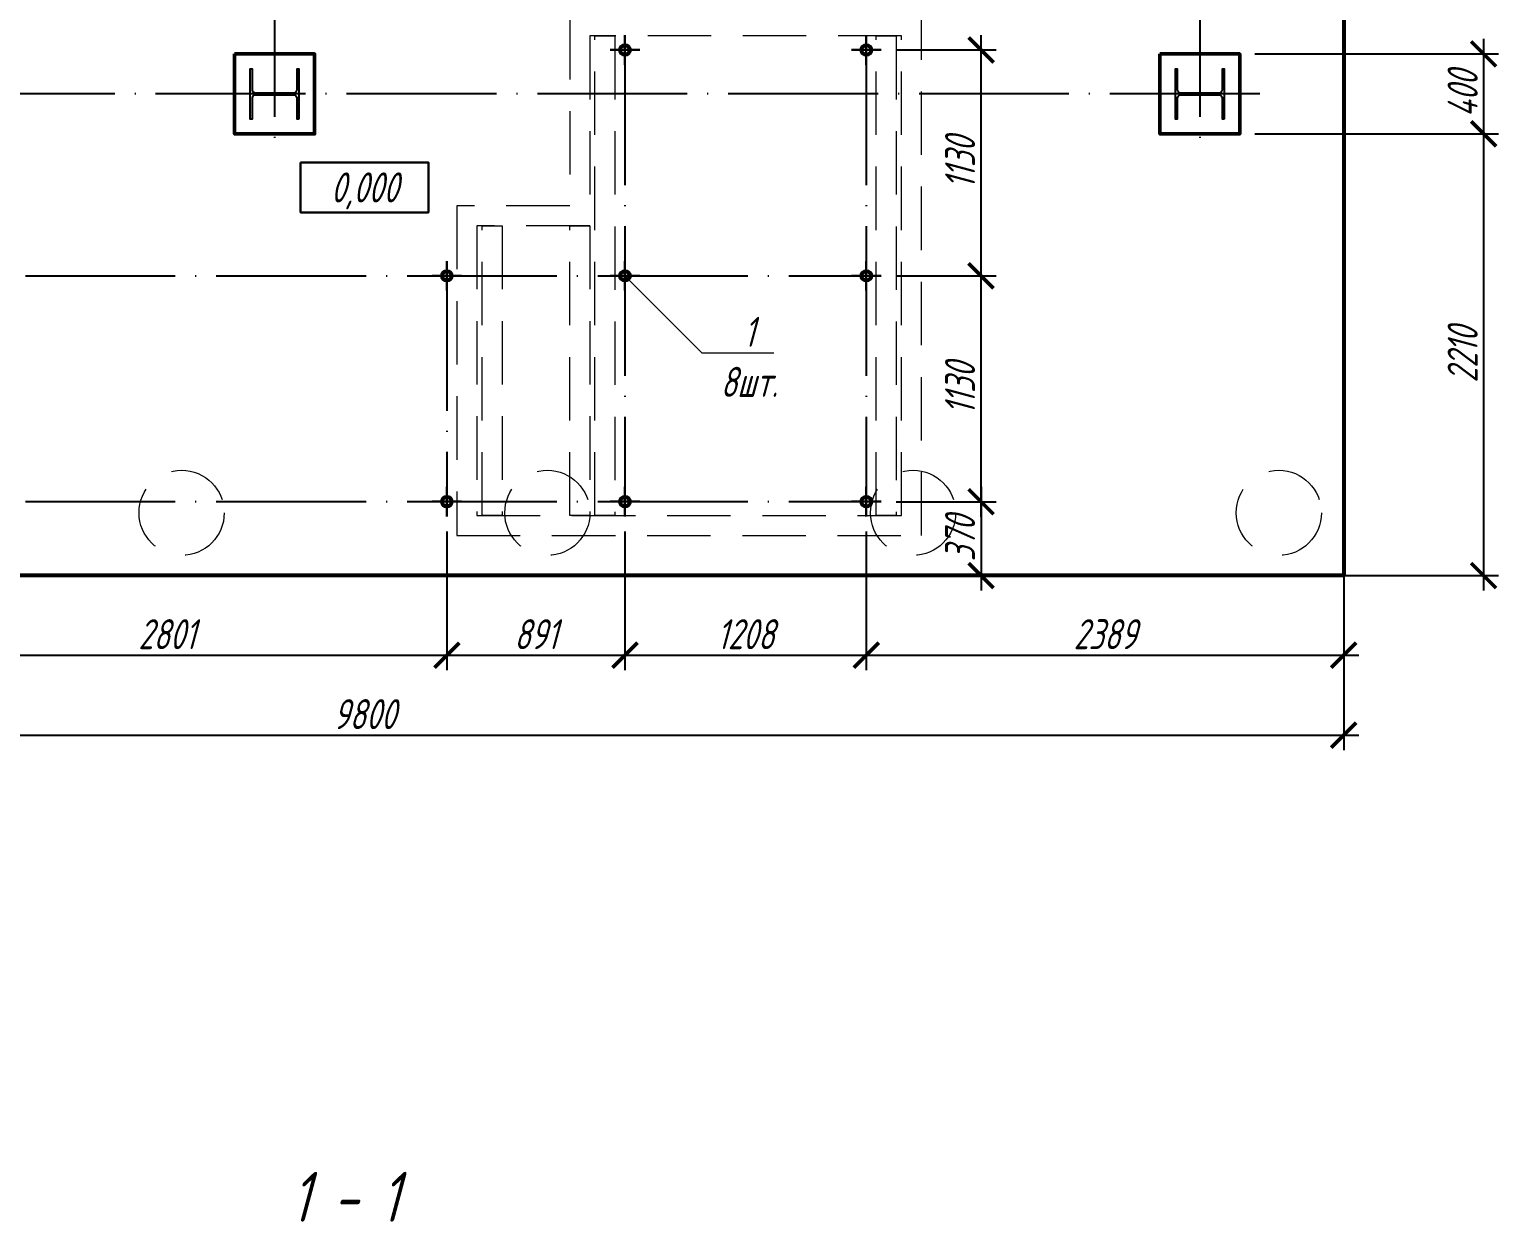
# Model space of a CAD drawing. Header units: millimetres. Extents: x 47215 to 48111, y -15059 to -14168.
# Drawn here: x 47358.1 to 47505.1, y -14393.9 to -14274.6 of the extents above; entities that cross this region are included whole.
import ezdxf
from ezdxf import colors
from ezdxf.entities.mleader import LeaderData, LeaderLine
from ezdxf.enums import TextEntityAlignment as Align
from ezdxf.math import Vec2, Vec3

# ---------------------------------------------------------------- set-up
doc = ezdxf.new("R2010")
doc.units = ezdxf.units.MM
for name, pattern in [('ОСЕВАЯ_СРЕДНЯЯ', [19, 15, -2, 0, -2]), ('ЦЕНТР2', [28.575, 19.05, -3.175, 3.175, -3.175]), ('штриховая2', [9.525, 6.35, -3.175])]:
    doc.linetypes.add(name, pattern=pattern)
doc.layers.get('Defpoints').update_dxf_attribs({"color": 255})
for name, color, linetype, lineweight in [('!Текст', 7, 'Continuous', 25), ('Закладные', 94, 'Continuous', 50), ('Размер', 170, 'Continuous', 25), ('Ростверки', 26, 'Continuous', 53)]:
    doc.layers.add(name, color=color, linetype=linetype, lineweight=lineweight)
doc.layers.add('Колонны', color=7, linetype='Continuous', lineweight=60, true_color=0x0000d1)
doc.layers.add('Оси', color=1, linetype='ЦЕНТР2')
doc.styles.add('3.0', font='simplex.shx', dxfattribs={"width": 0.7, "oblique": 15, "height": 3})
doc.styles.add('4.0', font='simplex.shx', dxfattribs={"width": 0.7, "oblique": 15, "height": 4})
doc.styles.add('SIMPLEX', font='simplex.shx', dxfattribs={"width": 0.7, "oblique": 15})
doc.dimstyles.new('50-3', dxfattribs={"dimtxt": 3, "dimasz": 2.5, "dimexe": 1.5, "dimexo": 1.5, "dimgap": 0.6, "dimtad": 1, "dimdec": 0, "dimlfac": 50, "dimtxsty": '3.0', "dimblk": 'ARCHTICK', "dimcen": 2.5, "dimdle": 1.5, "dimadec": 0, "dimazin": 0, "dimtfac": 1, "dimtdec": 0, "dimtmove": 1, "dimatfit": 3, "dimldrblk": 'OPEN30', "dimfxl": 1.5, "dimarcsym": 0})

# ---------------------------------------------------------------- blocks, each defined once
blk = doc.blocks.new('*U14')
at = {"color": 0, "linetype": 'ByBlock', "lineweight": -2}
blk.add_lwpolyline([(-124.5, 123), (124.5, 123), (124.5, 111), (20, 111, 0.414214), (4, 95), (4, -95, 0.414214), (20, -111), (124.5, -111), (124.5, -123), (-124.5, -123), (-124.5, -111), (-20, -111, 0.414214), (-4, -95), (-4, 95, 0.414214), (-20, 111), (-124.5, 111)], format="xyb", close=True, dxfattribs=at)
blk = doc.blocks.new('_ArchTick')
at = {"color": 0, "linetype": 'ByBlock', "const_width": 0.15}
blk.add_lwpolyline([(-0.5, -0.5), (0.5, 0.5)], dxfattribs=at)
blk = doc.blocks.new('*D36')
at = {"layer": 'Defpoints', "color": 0, "transparency": 16777216}
for p in [(47293.6, -14329.26), (47489.6, -14329.26), (47489.6, -14345.22)]:
    blk.add_point(p, dxfattribs=at)
at = {"layer": 'Размер', "color": 0, "lineweight": -2, "transparency": 16777216}
for p, q in [((47293.6, -14330.76), (47293.6, -14346.72)), ((47489.6, -14330.76), (47489.6, -14346.72)), ((47292.1, -14345.22), (47491.1, -14345.22))]:
    blk.add_line(p, q, dxfattribs=at)
at = {"layer": 'Размер', "color": 0, "lineweight": -2, "transparency": 16777216, "xscale": 2.5, "yscale": 2.5, "zscale": 2.5, "rotation": 180}
blk.add_blockref('_ArchTick', (47293.6, -14345.22), dxfattribs=at)
at = {"layer": 'Размер', "color": 0, "lineweight": -2, "transparency": 16777216, "xscale": 2.5, "yscale": 2.5, "zscale": 2.5}
blk.add_blockref('_ArchTick', (47489.6, -14345.22), dxfattribs=at)
at = {"layer": 'Размер', "color": 0, "lineweight": 25, "transparency": 16777216, "insert": (47391.6, -14343.12), "char_height": 3, "attachment_point": 5, "style": '3.0'}
blk.add_mtext('9800', dxfattribs=at)
blk = doc.blocks.new('_Open30')
at = {"color": 0, "linetype": 'ByBlock', "lineweight": -2}
for p, q in [((-1, 0.268), (0, 0)), ((0, 0), (-1, -0.268)), ((0, 0), (-1, 0))]:
    blk.add_line(p, q, dxfattribs=at)
blk = doc.blocks.new('*D50')
at = {"layer": 'Defpoints', "color": 0, "transparency": 16777216}
for p in [(47479.2, -14285.06), (47483.6, -14329.26), (47503.6, -14329.26)]:
    blk.add_point(p, dxfattribs=at)
at = {"layer": 'Размер', "color": 0, "lineweight": -2, "transparency": 16777216}
for p, q in [((47503.6, -14283.56), (47503.6, -14330.76)), ((47480.7, -14285.06), (47505.1, -14285.06)), ((47485.1, -14329.26), (47505.1, -14329.26))]:
    blk.add_line(p, q, dxfattribs=at)
at = {"layer": 'Размер', "color": 0, "lineweight": -2, "transparency": 16777216, "xscale": 2.5, "yscale": 2.5, "zscale": 2.5}
for p, rotation in [((47503.6, -14285.06), 90), ((47503.6, -14329.26), 270)]:
    blk.add_blockref('_ArchTick', p, dxfattribs=dict(at, rotation=rotation))
at = {"layer": 'Размер', "color": 0, "lineweight": 25, "transparency": 16777216, "insert": (47501.5, -14307.16), "char_height": 3, "attachment_point": 5, "rotation": 90, "style": '3.0'}
blk.add_mtext('2210', dxfattribs=at)
blk = doc.blocks.new('*D51')
at = {"layer": 'Defpoints', "color": 0, "transparency": 16777216}
for p in [(47479.2, -14277.06), (47479.2, -14285.06), (47503.6, -14285.06)]:
    blk.add_point(p, dxfattribs=at)
at = {"layer": 'Размер', "color": 0, "lineweight": -2, "transparency": 16777216}
for p, q in [((47503.6, -14275.56), (47503.6, -14286.56)), ((47480.7, -14277.06), (47505.1, -14277.06)), ((47480.7, -14285.06), (47505.1, -14285.06))]:
    blk.add_line(p, q, dxfattribs=at)
at = {"layer": 'Размер', "color": 0, "lineweight": -2, "transparency": 16777216, "xscale": 2.5, "yscale": 2.5, "zscale": 2.5}
for p, rotation in [((47503.6, -14277.06), 90), ((47503.6, -14285.06), 270)]:
    blk.add_blockref('_ArchTick', p, dxfattribs=dict(at, rotation=rotation))
at = {"layer": 'Размер', "color": 0, "lineweight": 25, "transparency": 16777216, "insert": (47501.5, -14281.06), "char_height": 3, "attachment_point": 5, "rotation": 90, "style": '3.0'}
blk.add_mtext('400', dxfattribs=at)
blk = doc.blocks.new('*D57')
at = {"layer": 'Defpoints', "color": 0, "transparency": 16777216}
for p in [(47399.84, -14323.34), (47417.66, -14323.34), (47417.66, -14337.22)]:
    blk.add_point(p, dxfattribs=at)
at = {"layer": 'Размер', "color": 0, "lineweight": -2, "transparency": 16777216}
for p, q in [((47399.84, -14324.84), (47399.84, -14338.72)), ((47417.66, -14324.84), (47417.66, -14338.72)), ((47398.34, -14337.22), (47419.16, -14337.22))]:
    blk.add_line(p, q, dxfattribs=at)
at = {"layer": 'Размер', "color": 0, "lineweight": -2, "transparency": 16777216, "xscale": 2.5, "yscale": 2.5, "zscale": 2.5, "rotation": 180}
blk.add_blockref('_ArchTick', (47399.84, -14337.22), dxfattribs=at)
at = {"layer": 'Размер', "color": 0, "lineweight": -2, "transparency": 16777216, "xscale": 2.5, "yscale": 2.5, "zscale": 2.5}
blk.add_blockref('_ArchTick', (47417.66, -14337.22), dxfattribs=at)
at = {"layer": 'Размер', "color": 0, "lineweight": 25, "transparency": 16777216, "insert": (47408.75, -14335.12), "char_height": 3, "attachment_point": 5, "style": '3.0'}
blk.add_mtext('891', dxfattribs=at)
blk = doc.blocks.new('*D58')
at = {"layer": 'Defpoints', "color": 0, "transparency": 16777216}
for p in [(47417.66, -14323.34), (47441.82, -14323.34), (47441.82, -14337.22)]:
    blk.add_point(p, dxfattribs=at)
at = {"layer": 'Размер', "color": 0, "lineweight": -2, "transparency": 16777216}
for p, q in [((47417.66, -14324.84), (47417.66, -14338.72)), ((47441.82, -14324.84), (47441.82, -14338.72)), ((47416.16, -14337.22), (47443.32, -14337.22))]:
    blk.add_line(p, q, dxfattribs=at)
at = {"layer": 'Размер', "color": 0, "lineweight": -2, "transparency": 16777216, "xscale": 2.5, "yscale": 2.5, "zscale": 2.5, "rotation": 180}
blk.add_blockref('_ArchTick', (47417.66, -14337.22), dxfattribs=at)
at = {"layer": 'Размер', "color": 0, "lineweight": -2, "transparency": 16777216, "xscale": 2.5, "yscale": 2.5, "zscale": 2.5}
blk.add_blockref('_ArchTick', (47441.82, -14337.22), dxfattribs=at)
at = {"layer": 'Размер', "color": 0, "lineweight": 25, "transparency": 16777216, "insert": (47429.74, -14335.12), "char_height": 3, "attachment_point": 5, "style": '3.0'}
blk.add_mtext('1208', dxfattribs=at)
blk = doc.blocks.new('*D60')
at = {"layer": 'Defpoints', "color": 0, "transparency": 16777216}
for p in [(47443.3, -14299.26), (47453.3, -14299.26), (47443.3, -14321.86)]:
    blk.add_point(p, dxfattribs=at)
at = {"layer": 'Размер', "color": 0, "lineweight": -2, "transparency": 16777216}
for p, q in [((47453.3, -14323.36), (47453.3, -14297.76)), ((47444.8, -14299.26), (47454.8, -14299.26)), ((47444.8, -14321.86), (47454.8, -14321.86))]:
    blk.add_line(p, q, dxfattribs=at)
at = {"layer": 'Размер', "color": 0, "lineweight": -2, "transparency": 16777216, "xscale": 2.5, "yscale": 2.5, "zscale": 2.5}
for p, rotation in [((47453.3, -14299.26), 90), ((47453.3, -14321.86), 270)]:
    blk.add_blockref('_ArchTick', p, dxfattribs=dict(at, rotation=rotation))
at = {"layer": 'Размер', "color": 0, "lineweight": 25, "transparency": 16777216, "insert": (47451.2, -14310.56), "char_height": 3, "attachment_point": 5, "rotation": 90, "style": '3.0'}
blk.add_mtext('1130', dxfattribs=at)
blk = doc.blocks.new('*D61')
at = {"layer": 'Defpoints', "color": 0, "transparency": 16777216}
for p in [(47443.3, -14321.86), (47443.3, -14329.26), (47453.3, -14329.26)]:
    blk.add_point(p, dxfattribs=at)
at = {"layer": 'Размер', "color": 0, "lineweight": -2, "transparency": 16777216}
for p, q in [((47453.3, -14320.36), (47453.3, -14330.76)), ((47444.8, -14321.86), (47454.8, -14321.86)), ((47444.8, -14329.26), (47454.8, -14329.26))]:
    blk.add_line(p, q, dxfattribs=at)
at = {"layer": 'Размер', "color": 0, "lineweight": -2, "transparency": 16777216, "xscale": 2.5, "yscale": 2.5, "zscale": 2.5}
for p, rotation in [((47453.3, -14321.86), 90), ((47453.3, -14329.26), 270)]:
    blk.add_blockref('_ArchTick', p, dxfattribs=dict(at, rotation=rotation))
at = {"layer": 'Размер', "color": 0, "lineweight": 25, "transparency": 16777216, "insert": (47451.2, -14325.56), "char_height": 3, "attachment_point": 5, "rotation": 90, "style": '3.0'}
blk.add_mtext('370', dxfattribs=at)
blk = doc.blocks.new('*D62')
at = {"layer": 'Defpoints', "color": 0, "transparency": 16777216}
for p in [(47443.3, -14276.66), (47453.3, -14276.66), (47443.3, -14299.26)]:
    blk.add_point(p, dxfattribs=at)
at = {"layer": 'Размер', "color": 0, "lineweight": -2, "transparency": 16777216}
for p, q in [((47453.3, -14300.76), (47453.3, -14275.16)), ((47444.8, -14276.66), (47454.8, -14276.66)), ((47444.8, -14299.26), (47454.8, -14299.26))]:
    blk.add_line(p, q, dxfattribs=at)
at = {"layer": 'Размер', "color": 0, "lineweight": -2, "transparency": 16777216, "xscale": 2.5, "yscale": 2.5, "zscale": 2.5}
for p, rotation in [((47453.3, -14276.66), 90), ((47453.3, -14299.26), 270)]:
    blk.add_blockref('_ArchTick', p, dxfattribs=dict(at, rotation=rotation))
at = {"layer": 'Размер', "color": 0, "lineweight": 25, "transparency": 16777216, "insert": (47451.2, -14287.96), "char_height": 3, "attachment_point": 5, "rotation": 90, "style": '3.0'}
blk.add_mtext('1130', dxfattribs=at)
blk = doc.blocks.new('*D63')
at = {"layer": 'Defpoints', "color": 0, "transparency": 16777216}
for p in [(47343.82, -14323.34), (47399.84, -14323.34), (47399.84, -14337.22)]:
    blk.add_point(p, dxfattribs=at)
at = {"layer": 'Размер', "color": 0, "lineweight": -2, "transparency": 16777216}
for p, q in [((47343.82, -14324.84), (47343.82, -14338.72)), ((47399.84, -14324.84), (47399.84, -14338.72)), ((47342.32, -14337.22), (47401.34, -14337.22))]:
    blk.add_line(p, q, dxfattribs=at)
at = {"layer": 'Размер', "color": 0, "lineweight": -2, "transparency": 16777216, "xscale": 2.5, "yscale": 2.5, "zscale": 2.5, "rotation": 180}
blk.add_blockref('_ArchTick', (47343.82, -14337.22), dxfattribs=at)
at = {"layer": 'Размер', "color": 0, "lineweight": -2, "transparency": 16777216, "xscale": 2.5, "yscale": 2.5, "zscale": 2.5}
blk.add_blockref('_ArchTick', (47399.84, -14337.22), dxfattribs=at)
at = {"layer": 'Размер', "color": 0, "lineweight": 25, "transparency": 16777216, "insert": (47371.83, -14335.12), "char_height": 3, "attachment_point": 5, "style": '3.0'}
blk.add_mtext('2801', dxfattribs=at)
blk = doc.blocks.new('*D65')
at = {"layer": 'Defpoints', "color": 0, "transparency": 16777216}
for p in [(47441.82, -14323.34), (47489.6, -14323.34), (47489.6, -14337.22)]:
    blk.add_point(p, dxfattribs=at)
at = {"layer": 'Размер', "color": 0, "lineweight": -2, "transparency": 16777216}
for p, q in [((47441.82, -14324.84), (47441.82, -14338.72)), ((47489.6, -14324.84), (47489.6, -14338.72)), ((47440.32, -14337.22), (47491.1, -14337.22))]:
    blk.add_line(p, q, dxfattribs=at)
at = {"layer": 'Размер', "color": 0, "lineweight": -2, "transparency": 16777216, "xscale": 2.5, "yscale": 2.5, "zscale": 2.5, "rotation": 180}
blk.add_blockref('_ArchTick', (47441.82, -14337.22), dxfattribs=at)
at = {"layer": 'Размер', "color": 0, "lineweight": -2, "transparency": 16777216, "xscale": 2.5, "yscale": 2.5, "zscale": 2.5}
blk.add_blockref('_ArchTick', (47489.6, -14337.22), dxfattribs=at)
at = {"layer": 'Размер', "color": 0, "lineweight": 25, "transparency": 16777216, "insert": (47465.71, -14335.12), "char_height": 3, "attachment_point": 5, "style": '3.0'}
blk.add_mtext('2389', dxfattribs=at)
blk = doc.blocks.new('_None')

msp = doc.modelspace()

# ---------------------------------------------------------------- linework, layer by layer
at = {"linetype": 'штриховая2', "lineweight": 15}
for points in [[(47400.838, -14325.258), (47447.338, -14325.258), (47447.338, -14273.258), (47412.138, -14273.258), (47412.138, -14292.258), (47400.838, -14292.258)], [(47402.838, -14323.258), (47445.338, -14323.258), (47445.338, -14275.258), (47414.138, -14275.258), (47414.138, -14294.258), (47402.838, -14294.258)], [(47416.658, -14323.258), (47414.658, -14323.258), (47414.658, -14275.258), (47416.658, -14275.258)], [(47444.818, -14323.258), (47442.818, -14323.258), (47442.818, -14275.258), (47444.818, -14275.258)], [(47405.372, -14323.258), (47403.372, -14323.258), (47403.372, -14294.258), (47405.372, -14294.258)], [(47414.138, -14323.258), (47412.138, -14323.258), (47412.138, -14294.258), (47414.138, -14294.258)]]:
    msp.add_lwpolyline(points, close=True, dxfattribs=at)
msp.add_lwpolyline([(47400.838, -14325.258), (47447.338, -14325.258), (47447.338, -14273.258), (47412.138, -14273.258), (47412.138, -14292.258), (47400.838, -14292.258), (47400.838, -14325.258)], dxfattribs=at)
at = {"color": 1, "lineweight": 30}
for points in [[(47417.658, -14278.138), (47417.658, -14275.178)], [(47441.818, -14278.138), (47441.818, -14275.178)], [(47419.138, -14276.658), (47416.178, -14276.658)], [(47443.298, -14276.658), (47440.338, -14276.658)], [(47399.838, -14300.738), (47399.838, -14297.778)], [(47417.658, -14300.738), (47417.658, -14297.778)], [(47441.818, -14300.738), (47441.818, -14297.778)], [(47401.318, -14299.258), (47398.358, -14299.258)], [(47419.138, -14299.258), (47416.178, -14299.258)], [(47443.298, -14299.258), (47440.338, -14299.258)], [(47399.838, -14323.338), (47399.838, -14320.378)], [(47417.658, -14323.338), (47417.658, -14320.378)], [(47441.818, -14323.338), (47441.818, -14320.378)], [(47401.318, -14321.858), (47398.358, -14321.858)], [(47419.138, -14321.858), (47416.178, -14321.858)], [(47443.298, -14321.858), (47440.338, -14321.858)]]:
    msp.add_lwpolyline(points, dxfattribs=at)
at = {"lineweight": 30}
msp.add_lwpolyline([(47385.195, -14287.913), (47398.002, -14287.913), (47398.002, -14292.913), (47385.195, -14292.913), (47385.195, -14287.913)], dxfattribs=at)
at = {"lineweight": 53}
for centre in [(47417.658, -14276.658), (47441.818, -14276.658), (47399.838, -14299.258), (47417.658, -14299.258), (47441.818, -14299.258), (47399.838, -14321.858), (47417.658, -14321.858), (47441.818, -14321.858)]:
    msp.add_circle(centre, 0.48, dxfattribs=at)
at = {"linetype": 'штриховая2', "lineweight": 15}
for centre in [(47373.298, -14322.978), (47409.898, -14322.978), (47446.498, -14322.978), (47483.098, -14322.978)]:
    msp.add_circle(centre, 4.26, dxfattribs=at)
at = {"layer": 'Закладные', "lineweight": 50}
for points in [[(47378.598, -14277.058), (47378.598, -14285.058), (47386.598, -14285.058), (47386.598, -14277.058)], [(47471.198, -14277.058), (47471.198, -14285.058), (47479.198, -14285.058), (47479.198, -14277.058)]]:
    msp.add_lwpolyline(points, close=True, dxfattribs=at)
at = {"layer": 'Оси', "color": 30, "linetype": 'ОСЕВАЯ_СРЕДНЯЯ', "true_color": 0xff8000}
for points in [[(47382.598, -14211.058), (47382.598, -14287.058)], [(47475.198, -14211.058), (47475.198, -14287.058)], [(47417.658, -14275.178), (47417.658, -14323.338)], [(47441.818, -14275.178), (47441.818, -14323.338)], [(47481.198, -14281.058), (47296.598, -14281.058)], [(47399.838, -14297.778), (47399.838, -14323.338)], [(47300.358, -14299.258), (47443.298, -14299.258)], [(47300.358, -14321.858), (47443.298, -14321.858)]]:
    msp.add_lwpolyline(points, dxfattribs=at)
at = {"layer": 'Ростверки', "lineweight": 53}
msp.add_lwpolyline([(47293.598, -14210.258), (47489.598, -14210.258), (47489.598, -14329.258), (47293.598, -14329.258)], close=True, dxfattribs=at)

# ---------------------------------------------------------------- block references
at = {"layer": 'Колонны', "lineweight": 25, "xscale": -0.02, "yscale": 0.02, "zscale": 0.02, "rotation": 270}
for p in [(47382.598, -14281.058), (47475.198, -14281.058)]:
    msp.add_blockref('*U14', p, dxfattribs=at)

# ---------------------------------------------------------------- texts
at = {"layer": '!Текст', "lineweight": 30, "ltscale": 10, "insert": (47383.257, -14388.918), "char_height": 5, "width": 16.68278, "attachment_point": 1, "style": '4.0'}
msp.add_mtext('\\pi1.00485;1 - 1', dxfattribs=at)
at = {"lineweight": 30, "style": 'SIMPLEX', "oblique": 15, "width": 0.7}
msp.add_text('0,000', height=3, dxfattribs=at).set_placement((47391.598, -14290.413), align=Align.MIDDLE_CENTER)

# ---------------------------------------------------------------- dimensions: what is measured, and where the dimension line sits
at = {"layer": 'Размер', "color": 5, "lineweight": 25}
for base, p1, p2, picture, middle in [((47453.298, -14276.658), (47443.298, -14299.258), (47443.298, -14276.658), '*D62', (47451.198, -14287.958)), ((47503.598, -14329.258), (47479.198, -14285.058), (47483.599, -14329.258), '*D50', (47501.498, -14307.158)), ((47453.298, -14299.258), (47443.298, -14321.858), (47443.298, -14299.258), '*D60', (47451.198, -14310.558)), ((47453.298, -14329.258), (47443.298, -14321.858), (47443.298, -14329.258), '*D61', (47451.198, -14325.558))]:
    dim = msp.add_linear_dim(base=base, p1=p1, p2=p2, angle=90, dimstyle='50-3', dxfattribs=at)
    dim.commit()
    dim.dimension.update_dxf_attribs({"geometry": picture, "text_midpoint": middle})
dim = msp.add_linear_dim(base=(47503.598, -14285.058), p1=(47479.198, -14277.058), p2=(47479.198, -14285.058), angle=90, dimstyle='50-3', dxfattribs=at)
dim.commit()
dim.dimension.update_dxf_attribs({"geometry": '*D51', "text_midpoint": (47503.598, -14281.058), "dimtype": 128})
for base, p1, p2, picture, middle in [((47399.838, -14337.223), (47343.818, -14323.338), (47399.838, -14323.338), '*D63', (47371.828, -14335.123)), ((47417.658, -14337.223), (47399.838, -14323.338), (47417.658, -14323.338), '*D57', (47408.748, -14335.123)), ((47441.818, -14337.223), (47417.658, -14323.338), (47441.818, -14323.338), '*D58', (47429.738, -14335.123)), ((47489.598, -14337.223), (47441.818, -14323.338), (47489.598, -14323.338), '*D65', (47465.708, -14335.123)), ((47489.598, -14345.223), (47293.598, -14329.258), (47489.598, -14329.258), '*D36', (47391.598, -14343.123))]:
    dim = msp.add_linear_dim(base=base, p1=p1, p2=p2, dimstyle='50-3', dxfattribs=at)
    dim.commit()
    dim.dimension.update_dxf_attribs({"geometry": picture, "text_midpoint": middle})

# ---------------------------------------------------------------- leaders
at = {"lineweight": 25}
ml = msp.add_multileader_mtext('Standard', dxfattribs=at)
ml.set_content('{\\C256;1\\P8шт.}', color=5, style='3.0')
ml.set_leader_properties(lineweight=15)
ml.set_arrow_properties(name='NONE')
ml.build(insert=Vec2(0, 0))
ml.multileader.update_dxf_attribs({"text_left_attachment_type": 6, "text_right_attachment_type": 6, "dogleg_length": 1.19, "arrow_head_size": 2.5})
ctx = ml.context
ctx.base_point, ctx.char_height, ctx.arrow_head_size, ctx.landing_gap_size, ctx.plane_origin = Vec3(47426.202, -14306.967), 3, 2.5, 0.05, Vec3(47429.977, -14318.275)
ctx.left_attachment, ctx.right_attachment, ctx.text_align_type = 6, 6, 1
notes = []
notes.append((ctx, [(0, (1, 1, 0), (47425.367, -14306.967), (1, 0), 0.835, [(0, [(47417.658, -14299.258)], 0, [])])]))
ctx.mtext.insert, ctx.mtext.width, ctx.mtext.alignment, ctx.mtext.flow_direction = Vec3(47430.095, -14303.367), 10.7009, 2, 5
for ctx, leaders in notes:
    for number, flags, end, landing, length, lines in leaders:
        leader = LeaderData()
        leader.index, (leader.has_last_leader_line, leader.has_dogleg_vector, leader.attachment_direction) = number, flags
        leader.last_leader_point, leader.dogleg_vector, leader.dogleg_length = Vec3(end), Vec3(landing), length
        for number, points, colour, breaks in lines:
            line = LeaderLine()
            line.index, line.vertices, line.color, line.breaks = number, Vec3.list(points), colors.encode_raw_color(colour), breaks
            leader.lines.append(line)
        ctx.leaders.append(leader)

doc.saveas('drawing.dxf')
